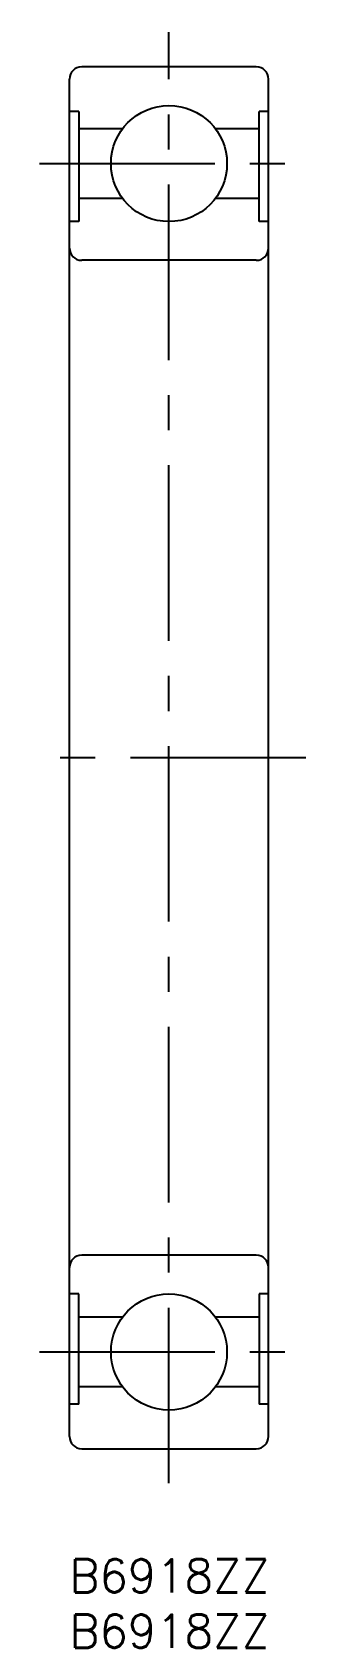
# Model space of a CAD drawing. Extents: x -3 to 21, y -8 to 138.
import ezdxf

# ---------------------------------------------------------------- set-up
doc = ezdxf.new("R2010")
doc.units = 0
doc.header["$LTSCALE"] = 0.5
doc.linetypes.add('CENTER', pattern=[50.8, 31.75, -6.35, 6.35, -6.35])
for name, color, linetype in [('MSM_CENTER', 1, 'CENTER'), ('MSM_CONTINUOUS', 7, 'CONTINUOUS'), ('MSM_PART_NUMBER', 7, 'CONTINUOUS')]:
    doc.layers.add(name, color=color, linetype=linetype)
doc.styles.get("Standard").update_dxf_attribs({"font": 'txt.shx', "height": 3, "bigfont": 'bigfont.shx'})

msp = doc.modelspace()

# ---------------------------------------------------------------- linework, layer by layer
at = {"layer": 'MSM_CENTER'}
for p, q in [((9, 6.88), (9, 138.13)), ((-2.73, 126.25), (20.73, 126.25)), ((21.38, 72.5), (-3.37, 72.5)), ((-2.73, 18.75), (20.73, 18.75))]:
    msp.add_line(p, q, dxfattribs=at)
at = {"layer": 'MSM_CONTINUOUS'}
for p, q in [((16.9, 135), (1.1, 135)), ((0, 11.1), (0, 133.9)), ((18, 11.1), (18, 133.9)), ((0.83, 130.96), (0, 130.96)), ((0.83, 130.96), (0.83, 121)), ((18, 130.96), (17.17, 130.96)), ((17.17, 121), (17.17, 130.96)), ((4.8, 129.4), (0.83, 129.4)), ((17.17, 129.4), (13.2, 129.4)), ((4.8, 123.1), (0.83, 123.1)), ((17.17, 123.1), (13.2, 123.1)), ((0.83, 121), (0, 121)), ((18, 121), (17.17, 121)), ((16.9, 117.5), (1.1, 117.5)), ((16.9, 27.5), (1.1, 27.5)), ((0.83, 24), (0, 24)), ((0.83, 14.04), (0.83, 24)), ((18, 24), (17.17, 24)), ((17.17, 24), (17.17, 14.04)), ((4.8, 21.9), (0.83, 21.9)), ((17.17, 21.9), (13.2, 21.9)), ((4.8, 15.6), (0.83, 15.6)), ((17.17, 15.6), (13.2, 15.6)), ((0.83, 14.04), (0, 14.04)), ((18, 14.04), (17.17, 14.04)), ((1.1, 10), (16.9, 10))]:
    msp.add_line(p, q, dxfattribs=at)
for centre in [(9, 126.25), (9, 18.75)]:
    msp.add_circle(centre, 5.25, dxfattribs=at)
for centre, start, end in [((1.1, 133.9), 90, 180), ((16.9, 133.9), 0, 90), ((1.1, 118.6), 180, 270), ((16.9, 118.6), 270, 0), ((1.1, 26.4), 90, 180), ((16.9, 26.4), 360, 90), ((1.1, 11.1), 180, 270), ((16.9, 11.1), 270, 0)]:
    msp.add_arc(centre, 1.1, start, end, dxfattribs=at)

# ---------------------------------------------------------------- texts
at = {"layer": 'MSM_PART_NUMBER'}
for p in [(0, -3), (0, -8)]:
    msp.add_text('B6918ZZ', height=3, dxfattribs=at).set_placement(p)

doc.saveas('drawing.dxf')
